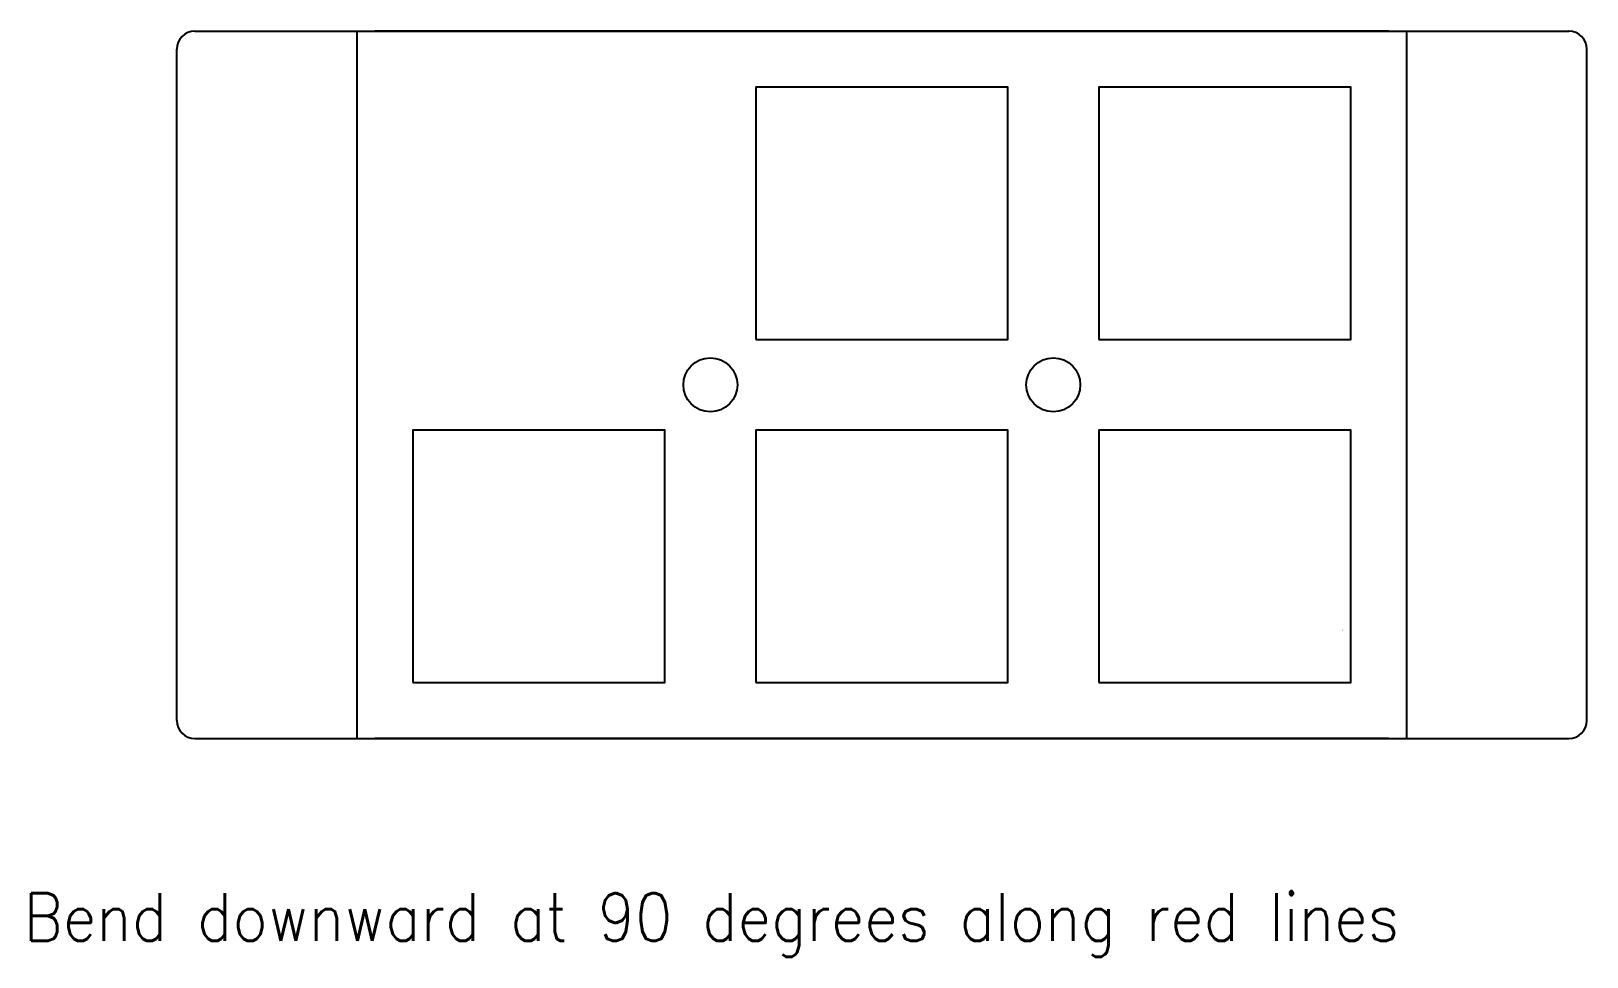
# Model space of a CAD drawing. Extents: x 52.7 to 139.2, y 18.2 to 69.6.
import ezdxf

# ---------------------------------------------------------------- set-up
doc = ezdxf.new("R2010")
doc.units = 0
doc.header["$MEASUREMENT"] = 0
doc.layers.get('0').update_dxf_attribs({"linetype": 'CONTINUOUS'})
doc.layers.add('20', color=7, linetype='CONTINUOUS')
doc.layers.add('40', color=175, linetype='CONTINUOUS')
doc.styles.add('Standard 360', font='arial.ttf')

msp = doc.modelspace()

# ---------------------------------------------------------------- linework, layer by layer
at = {"linetype": 'Continuous'}
for p, q in [((61.83, 69.645), (138.17, 69.645)), ((128.17, 69.645), (71.83, 69.645)), ((60.83, 31.355), (60.83, 68.645)), ((139.17, 31.355), (139.17, 68.645)), ((61.83, 30.355), (138.17, 30.355)), ((128.17, 30.355), (71.83, 30.355))]:
    msp.add_line(p, q, dxfattribs=at)
at = {"color": 1, "linetype": 'Continuous'}
for p, q in [((70.83, 69.645), (70.83, 30.355)), ((129.17, 30.355), (129.17, 69.645))]:
    msp.add_line(p, q, dxfattribs=at)
at = {"linetype": 'Continuous'}
for points in [[(93, 52.525), (107, 52.525), (107, 66.525), (93, 66.525)], [(112.05, 52.525), (126.05, 52.525), (126.05, 66.525), (112.05, 66.525)], [(73.95, 33.475), (87.95, 33.475), (87.95, 47.475), (73.95, 47.475)], [(93, 33.475), (107, 33.475), (107, 47.475), (93, 47.475)], [(112.05, 33.475), (126.05, 33.475), (126.05, 47.475), (112.05, 47.475)]]:
    msp.add_lwpolyline(points, close=True, dxfattribs=at)
for centre, start, end in [((61.83, 68.645), 90, 180), ((138.17, 68.645), 360, 90), ((61.83, 31.355), 180, 270), ((138.17, 31.355), 270, 0)]:
    msp.add_arc(centre, 1, start, end, dxfattribs=at)
at = {"layer": '20'}
for centre in [(90.475, 50), (109.525, 50)]:
    msp.add_circle(centre, 1.5, dxfattribs=at)
at = {"layer": '40', "const_width": 0.0254}
for points in [[(125.616, 36.378, 1), (125.59, 36.378)], [(125.603, 36.365, 1), (125.603, 36.391)]]:
    msp.add_lwpolyline(points, format="xyb", dxfattribs=at)

# ---------------------------------------------------------------- texts
at = {"insert": (52.323, 21.768), "char_height": 2.65224, "width": 105.72334, "attachment_point": 1, "style": 'Standard 360'}
msp.add_mtext('{\\C7;\\Fstandard;Bend downward at 90 degrees along red lines}', dxfattribs=at)

doc.saveas('drawing.dxf')
